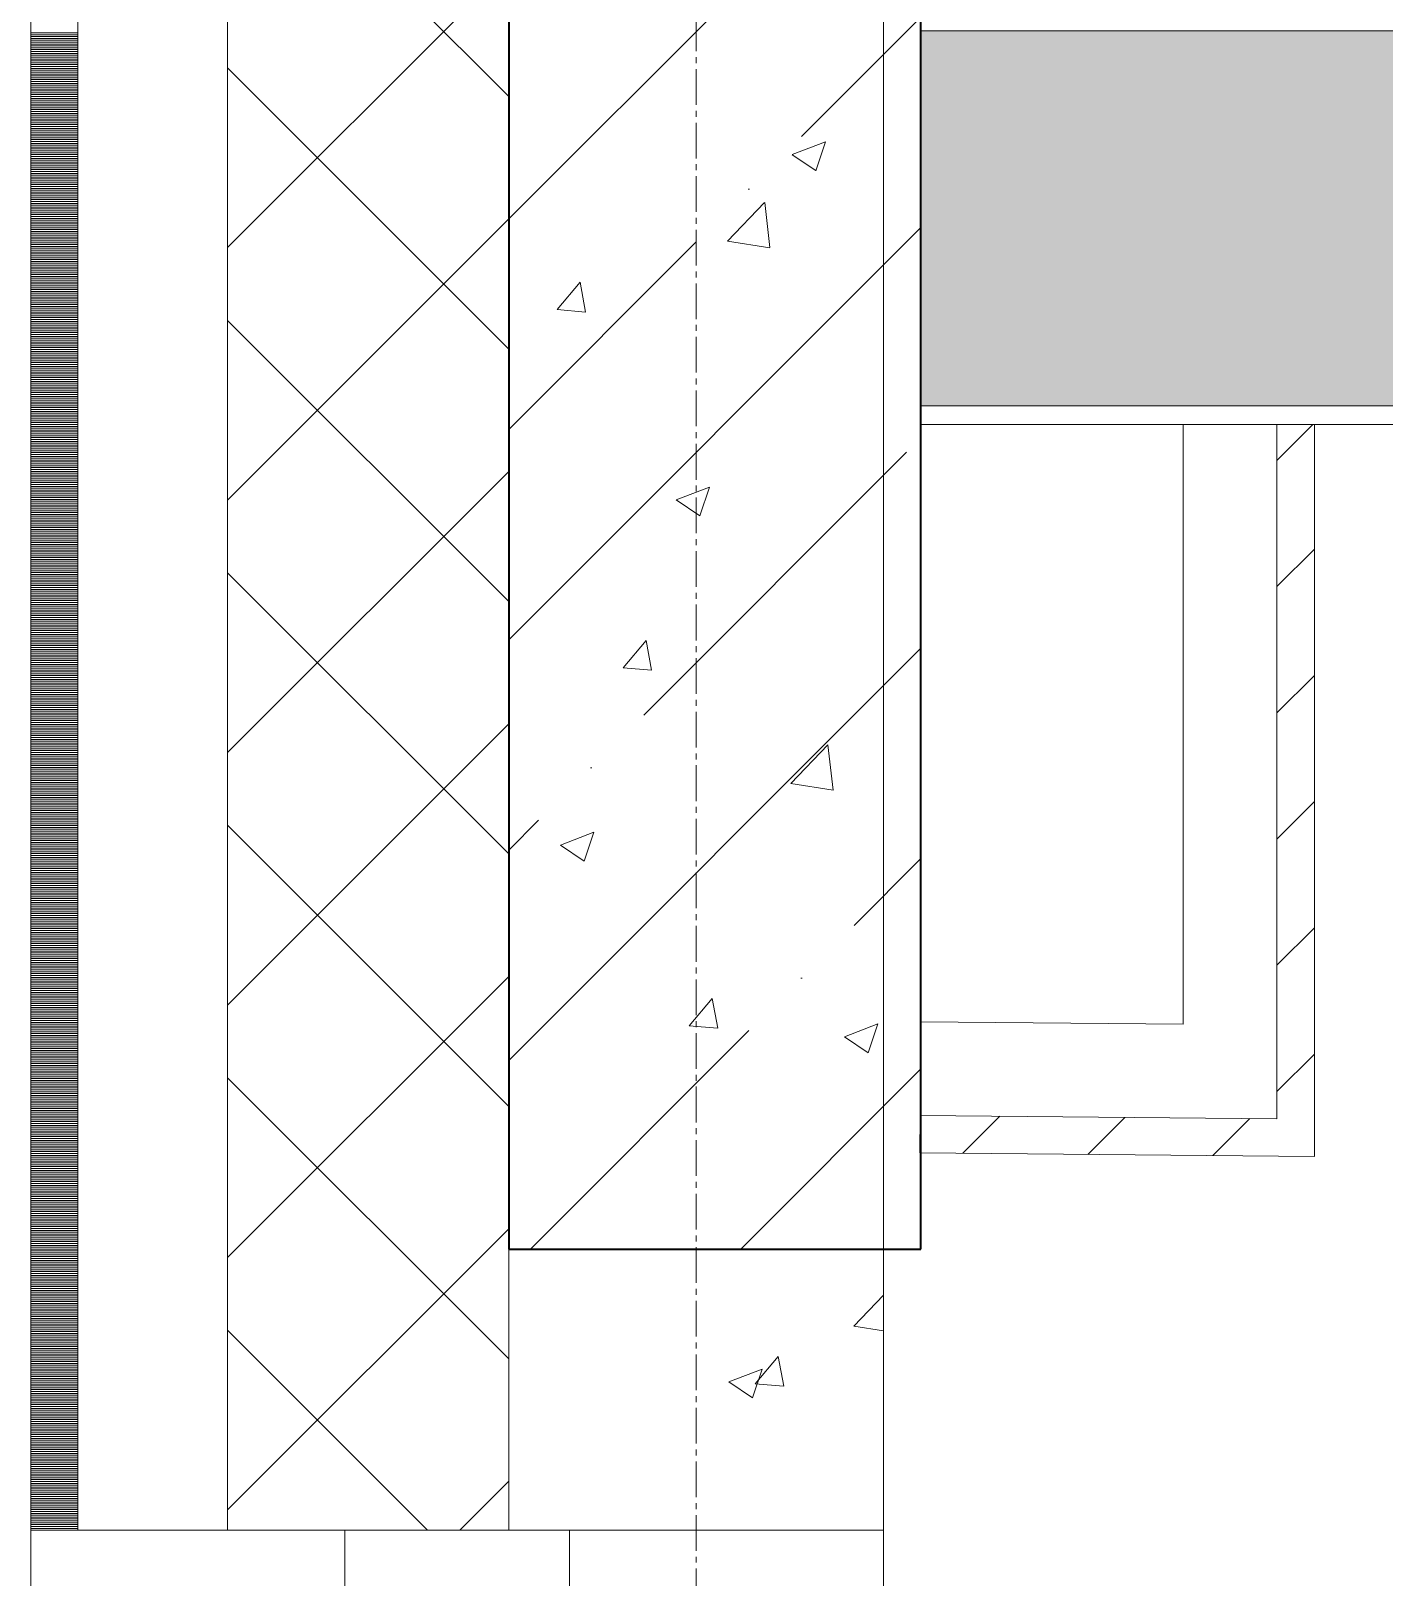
# Model space of a CAD drawing. Header units: millimetres. Extents: x -231292 to 573618, y -153144 to 564035.
# Drawn here: x 8528 to 9251, y -140270 to -139445 of the extents above; entities that cross this region are included whole.
import ezdxf

# ---------------------------------------------------------------- set-up
doc = ezdxf.new("R2010")
doc.units = ezdxf.units.MM
doc.linetypes.add('CENTER2', pattern=[28.575, 19.05, -3.175, 3.175, -3.175])
doc.linetypes.add('HIDDEN2', pattern=[4.7625, 3.175, -1.5875])
doc.layers.get('0').update_dxf_attribs({"color": 250})
for name, color, linetype, lineweight in [('A-Wall_Материал_Газоблок_Контур', 250, 'Continuous', 0), ('АР_Колонны', 250, 'Continuous', 35), ('АР_Окна', 250, 'Continuous', 5), ('АР_Стены ГКЛ', 250, 'Continuous', 15), ('АР_Стены ЖБ', 250, 'Continuous', 35), ('АР_Стены ПЕНОблок', 250, 'Continuous', 20), ('АР_Тонкая', 250, 'Continuous', 5), ('АР_Утеплитель', 250, 'Continuous', 0), ('АР_Штриховка', 250, 'Continuous', 0), ('РД_Оси_100', 250, 'Continuous', 0)]:
    doc.layers.add(name, color=color, linetype=linetype, lineweight=lineweight)

# ---------------------------------------------------------------- blocks, each defined once
blk = doc.blocks.new('оси_рен')
at = {"layer": 'РД_Оси_100', "color": 251, "linetype": 'CENTER2', "true_color": 0x636466}
blk.add_line((1195652.916, 135558.25), (1195652.916, 223268.25), dxfattribs=at)

msp = doc.modelspace()

# ---------------------------------------------------------------- hatches: boundary and pattern name
at = {"layer": 'АР_Стены ГКЛ', "linetype": 'Continuous', "lineweight": 0, "true_color": 0x000000}
h = msp.add_hatch(dxfattribs=at)
h.set_pattern_fill('ANSI31', color=18, scale=15, angle=-360, style=0)
h.set_pattern_definition([(45, (8883.46, -162345.283), (-33.67596, 33.67596), [])])
h.paths.add_polyline_path([(9213.458, -139655.283), (9193.458, -139655.283), (9193.458, -140025.744), (9213.458, -140045.933)], flags=0)
h = msp.add_hatch(dxfattribs=at)
h.set_pattern_fill('ANSI31', color=18, scale=15, style=0)
h.set_pattern_definition([(45, (8883.46, -162345.283), (-33.67596, 33.67596), [])])
h.paths.add_polyline_path([(9213.458, -140045.933), (9193.458, -140025.744), (9002.988, -140023.955), (9002.8, -140043.954)], flags=0)
at = {"layer": 'АР_Штриховка', "linetype": 'Continuous', "lineweight": 5, "true_color": 0x000000}
h = msp.add_hatch(dxfattribs=at)
h.set_pattern_fill('ANSI35', color=18, scale=25, style=0)
h.set_pattern_definition([(45, (8883.46, -162345.28), (-112.2532, 112.2532), []), (45, (8995.71, -162345.28), (-112.2532, 112.2532), [198.4375, -39.6875, 0, -39.6875])])
h.paths.add_polyline_path([(8783.458, -140095.283), (9003.458, -140095.283), (9003.458, -138895.283), (8783.458, -138895.283)], flags=0)
at = {"layer": 'АР_Штриховка', "linetype": 'Continuous', "lineweight": 0, "true_color": 0x000000}
h = msp.add_hatch(dxfattribs=at)
h.set_pattern_fill('AR-CONC', color=18, angle=45, style=0)
h.set_pattern_definition([(95, (8883.46, -162345.28), (140.09465, 117.5534), [19.05, -209.55]), (40, (8883.46, -162345.28), (-160.0185, 110.1767), [15.24, -167.6406]), (145.45144, (8895.13, -162335.49), (-19.9238, 227.7301), [16.19, -178.0902]), (91.1842, (8847.54, -162309.36), (221.4102, 161.9534), [28.575, -314.325]), (141.6356, (8866, -162295.87), (-7.0866, 342.8268), [24.285, -267.1356]), (36.1842, (8847.54, -162309.36), (-7.0866, 342.8268), [22.86, -251.4597]), (66, (8874.48, -162300.38), (179.52, 34.89515), [19.05, -209.55]), (11, (8874.48, -162300.38), (-86.54, 173.9412), [15.24, -167.64]), (116.45144, (8889.44, -162297.47), (92.98, 208.8363), [16.19, -178.09]), (82.5, (8883.46, -162345.28), (-57.60547, 61.97341), [0, -165.608, 0, -170.18, 0, -168.275]), (52.5, (8883.46, -162345.28), (-23.58973, 118.087), [0, -97.028, 0, -161.798, 0, -64.135]), (12.5, (8843.406, -162385.335), (99.92786, 91.8262), [0, -63.5, 0, -198.12, 0, -262.89]), (2.5, (8825.45, -162403.3), (86.7639, 122.7224), [0, -82.55, 0, -131.572, 0, -186.69])])
h.paths.add_polyline_path([(9003.458, -139445.283), (9003.458, -139645.283), (15583.458, -139645.283), (15583.458, -139445.283)], flags=0)

# ---------------------------------------------------------------- linework, layer by layer
at = {"layer": 'A-Wall_Материал_Газоблок_Контур', "color": 18, "linetype": 'Continuous', "lineweight": 0, "true_color": 0x000000}
for p, q in [((8528.458, -140245.283), (8528.458, -141445.283)), ((8983.458, -141445.283), (8983.458, -140245.283))]:
    msp.add_line(p, q, dxfattribs=at)
at = {"layer": 'АР_Колонны', "color": 18, "linetype": 'HIDDEN2', "lineweight": 25, "true_color": 0x000000}
for p, q in [((8783.458, -140095.283), (8783.458, -138895.283)), ((9003.458, -138895.283), (9003.458, -140095.283)), ((9003.458, -140095.283), (8783.458, -140095.283))]:
    msp.add_line(p, q, dxfattribs=at)
at = {"layer": 'АР_Колонны', "color": 18, "linetype": 'Continuous', "lineweight": 30, "true_color": 0x000000}
for p, q in [((8783.458, -138895.283), (8783.458, -140095.283)), ((9003.458, -140095.283), (9003.458, -138895.283)), ((8783.458, -140095.283), (9003.458, -140095.283))]:
    msp.add_line(p, q, dxfattribs=at)
at = {"layer": 'АР_Окна', "color": 18, "linetype": 'Continuous', "lineweight": 5, "true_color": 0x000000}
for p, q in [((8528.458, -140245.283), (8528.458, -141445.283)), ((8983.458, -140245.283), (8983.458, -141445.283))]:
    msp.add_line(p, q, dxfattribs=at)
msp.add_lwpolyline([(8815.958, -140295.283), (8815.958, -140245.283), (8695.958, -140245.283), (8695.958, -140295.283)], close=True, dxfattribs=at)
at = {"layer": 'АР_Стены ГКЛ', "color": 18, "linetype": 'Continuous', "lineweight": 5, "true_color": 0x000000}
for p, q in [((9193.458, -139655.283), (9143.458, -139655.283)), ((9143.458, -139655.283), (9143.458, -139975.272)), ((9193.458, -140025.744), (9193.458, -139655.283)), ((9213.458, -139655.283), (9193.458, -139655.283)), ((9193.458, -139655.283), (9193.458, -140025.744)), ((9213.458, -140045.933), (9213.458, -139655.283)), ((9003.458, -139973.957), (9002.988, -140023.955)), ((9143.458, -139975.272), (9003.458, -139973.957)), ((9002.988, -140023.955), (9002.8, -140043.954)), ((9002.988, -140023.955), (9193.458, -140025.744)), ((9193.458, -140025.744), (9002.988, -140023.955)), ((9002.8, -140043.954), (9213.458, -140045.933))]:
    msp.add_line(p, q, dxfattribs=at)
at = {"layer": 'АР_Стены ЖБ', "color": 18, "linetype": 'Continuous', "lineweight": 40, "true_color": 0x000000}
for p, q in [((8783.458, -138895.283), (8783.458, -140095.283)), ((9003.458, -140095.283), (9003.458, -138895.283)), ((8783.458, -140095.283), (9003.458, -140095.283))]:
    msp.add_line(p, q, dxfattribs=at)
at = {"layer": 'АР_Стены ПЕНОблок', "color": 18, "linetype": 'Continuous', "lineweight": 20, "true_color": 0x000000}
for p, q in [((8783.458, -138745.283), (8783.458, -140245.283)), ((8983.458, -140245.283), (8983.458, -138745.283)), ((9003.458, -139445.283), (9003.458, -139645.283)), ((15583.458, -139445.283), (9003.458, -139445.283)), ((9003.458, -139645.283), (15583.458, -139645.283)), ((8783.458, -140245.283), (8983.458, -140245.283))]:
    msp.add_line(p, q, dxfattribs=at)
at = {"layer": 'АР_Тонкая', "color": 18, "linetype": 'Continuous', "lineweight": 5, "true_color": 0x000000}
for p, q in [((8528.458, -138745.283), (8528.458, -140245.283)), ((8553.458, -138745.283), (8553.458, -140245.283)), ((8553.458, -140245.283), (8553.458, -138745.283)), ((8633.458, -140245.283), (8633.458, -138745.283)), ((8528.458, -140245.283), (8553.458, -140245.283)), ((8553.458, -140245.283), (8633.458, -140245.283))]:
    msp.add_line(p, q, dxfattribs=at)
at = {"layer": 'АР_Тонкая', "color": 18, "linetype": 'Continuous', "lineweight": 0, "true_color": 0x000000}
for p, q in [((9003.458, -139435.283), (9003.458, -139445.283)), ((9003.458, -139445.283), (15583.458, -139445.283)), ((9003.458, -139645.283), (9003.458, -139655.283)), ((15583.458, -139645.283), (9003.458, -139645.283)), ((9003.458, -139655.283), (15583.458, -139655.283))]:
    msp.add_line(p, q, dxfattribs=at)
at = {"layer": 'АР_Утеплитель', "color": 18, "linetype": 'Continuous', "lineweight": 0, "true_color": 0x000000}
for p, q in [((8633.458, -138745.283), (8633.458, -140245.283)), ((8783.458, -140245.283), (8783.458, -138745.283)), ((8633.458, -140245.283), (8783.458, -140245.283))]:
    msp.add_line(p, q, dxfattribs=at)
at = {"layer": 'АР_Штриховка', "color": 18, "linetype": 'Continuous', "lineweight": 0, "true_color": 0x000000}
for p, q in [((8783.458, -139480.334), (8633.458, -139330.334)), ((8633.458, -139560.926), (8783.458, -139410.926)), ((8528.458, -139446.283), (8553.458, -139446.283)), ((8528.458, -139447.283), (8553.458, -139447.283)), ((8528.458, -139448.283), (8553.458, -139448.283)), ((8528.458, -139449.283), (8553.458, -139449.283)), ((8528.458, -139450.283), (8553.458, -139450.283)), ((8528.458, -139451.283), (8553.458, -139451.283)), ((8528.458, -139452.283), (8553.458, -139452.283)), ((8528.458, -139453.283), (8553.458, -139453.283)), ((8528.458, -139454.283), (8553.458, -139454.283)), ((8528.458, -139455.283), (8553.458, -139455.283)), ((8528.458, -139456.283), (8553.458, -139456.283)), ((8528.458, -139457.283), (8553.458, -139457.283)), ((8528.458, -139458.283), (8553.458, -139458.283)), ((8528.458, -139459.283), (8553.458, -139459.283)), ((8528.458, -139460.283), (8553.458, -139460.283)), ((8528.458, -139461.283), (8553.458, -139461.283)), ((8528.458, -139462.283), (8553.458, -139462.283)), ((8528.458, -139463.283), (8553.458, -139463.283)), ((8528.458, -139464.283), (8553.458, -139464.283)), ((8528.458, -139465.283), (8553.458, -139465.283)), ((8783.458, -139615.037), (8633.458, -139465.037)), ((8528.458, -139466.283), (8553.458, -139466.283)), ((8528.458, -139467.283), (8553.458, -139467.283)), ((8528.458, -139468.283), (8553.458, -139468.283)), ((8528.458, -139469.283), (8553.458, -139469.283)), ((8528.458, -139470.283), (8553.458, -139470.283)), ((8528.458, -139471.283), (8553.458, -139471.283)), ((8528.458, -139472.283), (8553.458, -139472.283)), ((8528.458, -139473.283), (8553.458, -139473.283)), ((8528.458, -139474.283), (8553.458, -139474.283)), ((8528.458, -139475.283), (8553.458, -139475.283)), ((8528.458, -139476.283), (8553.458, -139476.283)), ((8528.458, -139477.283), (8553.458, -139477.283)), ((8528.458, -139478.283), (8553.458, -139478.283)), ((8528.458, -139479.283), (8553.458, -139479.283)), ((8528.458, -139480.283), (8553.458, -139480.283)), ((8528.458, -139481.283), (8553.458, -139481.283)), ((8528.458, -139482.283), (8553.458, -139482.283)), ((8528.458, -139483.283), (8553.458, -139483.283)), ((8528.458, -139484.283), (8553.458, -139484.283)), ((8528.458, -139485.283), (8553.458, -139485.283)), ((8528.458, -139486.283), (8553.458, -139486.283)), ((8528.458, -139487.283), (8553.458, -139487.283)), ((8528.458, -139488.283), (8553.458, -139488.283)), ((8528.458, -139489.283), (8553.458, -139489.283)), ((8528.458, -139490.283), (8553.458, -139490.283)), ((8528.458, -139491.283), (8553.458, -139491.283)), ((8528.458, -139492.283), (8553.458, -139492.283)), ((8528.458, -139493.283), (8553.458, -139493.283)), ((8528.458, -139494.283), (8553.458, -139494.283)), ((8528.458, -139495.283), (8553.458, -139495.283)), ((8528.458, -139496.283), (8553.458, -139496.283)), ((8528.458, -139497.283), (8553.458, -139497.283)), ((8528.458, -139498.283), (8553.458, -139498.283)), ((8528.458, -139499.283), (8553.458, -139499.283)), ((8528.458, -139500.283), (8553.458, -139500.283)), ((8528.458, -139501.283), (8553.458, -139501.283)), ((8528.458, -139502.283), (8553.458, -139502.283)), ((8528.458, -139503.283), (8553.458, -139503.283)), ((8528.458, -139504.283), (8553.458, -139504.283)), ((8528.458, -139505.283), (8553.458, -139505.283)), ((8528.458, -139506.283), (8553.458, -139506.283)), ((8528.458, -139507.283), (8553.458, -139507.283)), ((8934.68, -139511.31), (8952.464, -139504.484)), ((8947.309, -139519.848), (8952.46, -139504.499)), ((8528.458, -139508.283), (8553.458, -139508.283)), ((8528.458, -139509.283), (8553.458, -139509.283)), ((8528.458, -139510.283), (8553.458, -139510.283)), ((8528.458, -139511.283), (8553.458, -139511.283)), ((8528.458, -139512.283), (8553.458, -139512.283)), ((8528.458, -139513.283), (8553.458, -139513.283)), ((8528.458, -139514.283), (8553.458, -139514.283)), ((8528.458, -139515.283), (8553.458, -139515.283)), ((8934.673, -139511.325), (8947.307, -139519.847)), ((8528.458, -139516.283), (8553.458, -139516.283)), ((8528.458, -139517.283), (8553.458, -139517.283)), ((8528.458, -139518.283), (8553.458, -139518.283)), ((8528.458, -139519.283), (8553.458, -139519.283)), ((8528.458, -139520.283), (8553.458, -139520.283)), ((8528.458, -139521.283), (8553.458, -139521.283)), ((8528.458, -139522.283), (8553.458, -139522.283)), ((8528.458, -139523.283), (8553.458, -139523.283)), ((8528.458, -139524.283), (8553.458, -139524.283)), ((8528.458, -139525.283), (8553.458, -139525.283)), ((8528.458, -139526.283), (8553.458, -139526.283)), ((8528.458, -139527.283), (8553.458, -139527.283)), ((8528.458, -139528.283), (8553.458, -139528.283)), ((8528.458, -139529.283), (8553.458, -139529.283)), ((8528.458, -139530.283), (8553.458, -139530.283)), ((8528.458, -139531.283), (8553.458, -139531.283)), ((8528.458, -139532.283), (8553.458, -139532.283)), ((8528.458, -139533.283), (8553.458, -139533.283)), ((8528.458, -139534.283), (8553.458, -139534.283)), ((8528.458, -139535.283), (8553.458, -139535.283)), ((8528.458, -139536.283), (8553.458, -139536.283)), ((8528.458, -139537.283), (8553.458, -139537.283)), ((8528.458, -139538.283), (8553.458, -139538.283)), ((8528.458, -139539.283), (8553.458, -139539.283)), ((8528.458, -139540.283), (8553.458, -139540.283)), ((8900.256, -139557.43), (8920.04, -139536.811)), ((8922.86, -139560.932), (8920.054, -139536.809)), ((8528.458, -139541.283), (8553.458, -139541.283)), ((8528.458, -139542.283), (8553.458, -139542.283)), ((8528.458, -139543.283), (8553.458, -139543.283)), ((8528.458, -139544.283), (8553.458, -139544.283)), ((8528.458, -139545.283), (8553.458, -139545.283)), ((8528.458, -139546.283), (8553.458, -139546.283)), ((8528.458, -139547.283), (8553.458, -139547.283)), ((8528.458, -139548.283), (8553.458, -139548.283)), ((8633.458, -139695.63), (8783.458, -139545.63)), ((8528.458, -139549.283), (8553.458, -139549.283)), ((8528.458, -139550.283), (8553.458, -139550.283)), ((8528.458, -139551.283), (8553.458, -139551.283)), ((8528.458, -139552.283), (8553.458, -139552.283)), ((8528.458, -139553.283), (8553.458, -139553.283)), ((8528.458, -139554.283), (8553.458, -139554.283)), ((8528.458, -139555.283), (8553.458, -139555.283)), ((8528.458, -139556.283), (8553.458, -139556.283)), ((8528.458, -139557.283), (8553.458, -139557.283)), ((8528.458, -139558.283), (8553.458, -139558.283)), ((8528.458, -139559.283), (8553.458, -139559.283)), ((8528.458, -139560.283), (8553.458, -139560.283)), ((8528.458, -139561.283), (8553.458, -139561.283)), ((8528.458, -139562.283), (8553.458, -139562.283)), ((8528.458, -139563.283), (8553.458, -139563.283)), ((8528.458, -139564.283), (8553.458, -139564.283)), ((8900.266, -139557.452), (8922.856, -139560.955)), ((8528.458, -139565.283), (8553.458, -139565.283)), ((8528.458, -139566.283), (8553.458, -139566.283)), ((8528.458, -139567.283), (8553.458, -139567.283)), ((8528.458, -139568.283), (8553.458, -139568.283)), ((8528.458, -139569.283), (8553.458, -139569.283)), ((8528.458, -139570.283), (8553.458, -139570.283)), ((8528.458, -139571.283), (8553.458, -139571.283)), ((8528.458, -139572.283), (8553.458, -139572.283)), ((8528.458, -139573.283), (8553.458, -139573.283)), ((8528.458, -139574.283), (8553.458, -139574.283)), ((8528.458, -139575.283), (8553.458, -139575.283)), ((8528.458, -139576.283), (8553.458, -139576.283)), ((8528.458, -139577.283), (8553.458, -139577.283)), ((8528.458, -139578.283), (8553.458, -139578.283)), ((8528.458, -139579.283), (8553.458, -139579.283)), ((8528.458, -139580.283), (8553.458, -139580.283)), ((8528.458, -139581.283), (8553.458, -139581.283)), ((8809.251, -139594.004), (8821.497, -139579.41)), ((8824.488, -139595.322), (8821.551, -139579.401)), ((8528.458, -139582.283), (8553.458, -139582.283)), ((8528.458, -139583.283), (8553.458, -139583.283)), ((8528.458, -139584.283), (8553.458, -139584.283)), ((8528.458, -139585.283), (8553.458, -139585.283)), ((8528.458, -139586.283), (8553.458, -139586.283)), ((8528.458, -139587.283), (8553.458, -139587.283)), ((8528.458, -139588.283), (8553.458, -139588.283)), ((8528.458, -139589.283), (8553.458, -139589.283)), ((8528.458, -139590.283), (8553.458, -139590.283)), ((8528.458, -139591.283), (8553.458, -139591.283)), ((8528.458, -139592.283), (8553.458, -139592.283)), ((8528.458, -139593.283), (8553.458, -139593.283)), ((8528.458, -139594.283), (8553.458, -139594.283)), ((8528.458, -139595.283), (8553.458, -139595.283)), ((8528.458, -139596.283), (8553.458, -139596.283)), ((8528.458, -139597.283), (8553.458, -139597.283)), ((8809.251, -139594.004), (8824.433, -139595.332)), ((8528.458, -139598.283), (8553.458, -139598.283)), ((8528.458, -139599.283), (8553.458, -139599.283)), ((8528.458, -139600.283), (8553.458, -139600.283)), ((8528.458, -139601.283), (8553.458, -139601.283)), ((8528.458, -139602.283), (8553.458, -139602.283)), ((8528.458, -139603.283), (8553.458, -139603.283)), ((8528.458, -139604.283), (8553.458, -139604.283)), ((8528.458, -139605.283), (8553.458, -139605.283)), ((8528.458, -139606.283), (8553.458, -139606.283)), ((8783.458, -139749.741), (8633.458, -139599.741)), ((8528.458, -139607.283), (8553.458, -139607.283)), ((8528.458, -139608.283), (8553.458, -139608.283)), ((8528.458, -139609.283), (8553.458, -139609.283)), ((8528.458, -139610.283), (8553.458, -139610.283)), ((8528.458, -139611.283), (8553.458, -139611.283)), ((8528.458, -139612.283), (8553.458, -139612.283)), ((8528.458, -139613.283), (8553.458, -139613.283)), ((8528.458, -139614.283), (8553.458, -139614.283)), ((8528.458, -139615.283), (8553.458, -139615.283)), ((8528.458, -139616.283), (8553.458, -139616.283)), ((8528.458, -139617.283), (8553.458, -139617.283)), ((8528.458, -139618.283), (8553.458, -139618.283)), ((8528.458, -139619.283), (8553.458, -139619.283)), ((8528.458, -139620.283), (8553.458, -139620.283)), ((8528.458, -139621.283), (8553.458, -139621.283)), ((8528.458, -139622.283), (8553.458, -139622.283)), ((8528.458, -139623.283), (8553.458, -139623.283)), ((8528.458, -139624.283), (8553.458, -139624.283)), ((8528.458, -139625.283), (8553.458, -139625.283)), ((8528.458, -139626.283), (8553.458, -139626.283)), ((8528.458, -139627.283), (8553.458, -139627.283)), ((8528.458, -139628.283), (8553.458, -139628.283)), ((8528.458, -139629.283), (8553.458, -139629.283)), ((8528.458, -139630.283), (8553.458, -139630.283)), ((8528.458, -139631.283), (8553.458, -139631.283)), ((8528.458, -139632.283), (8553.458, -139632.283)), ((8528.458, -139633.283), (8553.458, -139633.283)), ((8528.458, -139634.283), (8553.458, -139634.283)), ((8528.458, -139635.283), (8553.458, -139635.283)), ((8528.458, -139636.283), (8553.458, -139636.283)), ((8528.458, -139637.283), (8553.458, -139637.283)), ((8528.458, -139638.283), (8553.458, -139638.283)), ((8528.458, -139639.283), (8553.458, -139639.283)), ((8528.458, -139640.283), (8553.458, -139640.283)), ((8528.458, -139641.283), (8553.458, -139641.283)), ((8528.458, -139642.283), (8553.458, -139642.283)), ((8528.458, -139643.283), (8553.458, -139643.283)), ((8528.458, -139644.283), (8553.458, -139644.283)), ((8528.458, -139645.283), (8553.458, -139645.283)), ((8528.458, -139646.283), (8553.458, -139646.283)), ((8528.458, -139647.283), (8553.458, -139647.283)), ((8528.458, -139648.283), (8553.458, -139648.283)), ((8528.458, -139649.283), (8553.458, -139649.283)), ((8528.458, -139650.283), (8553.458, -139650.283)), ((8528.458, -139651.283), (8553.458, -139651.283)), ((8528.458, -139652.283), (8553.458, -139652.283)), ((8528.458, -139653.283), (8553.458, -139653.283)), ((8528.458, -139654.283), (8553.458, -139654.283)), ((8528.458, -139655.283), (8553.458, -139655.283)), ((8528.458, -139656.283), (8553.458, -139656.283)), ((8528.458, -139657.283), (8553.458, -139657.283)), ((8528.458, -139658.283), (8553.458, -139658.283)), ((8528.458, -139659.283), (8553.458, -139659.283)), ((8528.458, -139660.283), (8553.458, -139660.283)), ((8528.458, -139661.283), (8553.458, -139661.283)), ((8528.458, -139662.283), (8553.458, -139662.283)), ((8528.458, -139663.283), (8553.458, -139663.283)), ((8528.458, -139664.283), (8553.458, -139664.283)), ((8528.458, -139665.283), (8553.458, -139665.283)), ((8528.458, -139666.283), (8553.458, -139666.283)), ((8528.458, -139667.283), (8553.458, -139667.283)), ((8528.458, -139668.283), (8553.458, -139668.283)), ((8528.458, -139669.283), (8553.458, -139669.283)), ((8528.458, -139670.283), (8553.458, -139670.283)), ((8528.458, -139671.283), (8553.458, -139671.283)), ((8528.458, -139672.283), (8553.458, -139672.283)), ((8528.458, -139673.283), (8553.458, -139673.283)), ((8528.458, -139674.283), (8553.458, -139674.283)), ((8528.458, -139675.283), (8553.458, -139675.283)), ((8528.458, -139676.283), (8553.458, -139676.283)), ((8528.458, -139677.283), (8553.458, -139677.283)), ((8528.458, -139678.283), (8553.458, -139678.283)), ((8528.458, -139679.283), (8553.458, -139679.283)), ((8528.458, -139680.283), (8553.458, -139680.283)), ((8633.458, -139830.334), (8783.458, -139680.334)), ((8528.458, -139681.283), (8553.458, -139681.283)), ((8528.458, -139682.283), (8553.458, -139682.283)), ((8528.458, -139683.283), (8553.458, -139683.283)), ((8528.458, -139684.283), (8553.458, -139684.283)), ((8528.458, -139685.283), (8553.458, -139685.283)), ((8528.458, -139686.283), (8553.458, -139686.283)), ((8528.458, -139687.283), (8553.458, -139687.283)), ((8528.458, -139688.283), (8553.458, -139688.283)), ((8872.877, -139695.499), (8890.662, -139688.672)), ((8885.507, -139704.036), (8890.658, -139688.687)), ((8528.458, -139689.283), (8553.458, -139689.283)), ((8528.458, -139690.283), (8553.458, -139690.283)), ((8528.458, -139691.283), (8553.458, -139691.283)), ((8528.458, -139692.283), (8553.458, -139692.283)), ((8528.458, -139693.283), (8553.458, -139693.283)), ((8528.458, -139694.283), (8553.458, -139694.283)), ((8528.458, -139695.283), (8553.458, -139695.283)), ((8528.458, -139696.283), (8553.458, -139696.283)), ((8872.871, -139695.513), (8885.505, -139704.035)), ((8528.458, -139697.283), (8553.458, -139697.283)), ((8528.458, -139698.283), (8553.458, -139698.283)), ((8528.458, -139699.283), (8553.458, -139699.283)), ((8528.458, -139700.283), (8553.458, -139700.283)), ((8528.458, -139701.283), (8553.458, -139701.283)), ((8528.458, -139702.283), (8553.458, -139702.283)), ((8528.458, -139703.283), (8553.458, -139703.283)), ((8528.458, -139704.283), (8553.458, -139704.283)), ((8528.458, -139705.283), (8553.458, -139705.283)), ((8528.458, -139706.283), (8553.458, -139706.283)), ((8528.458, -139707.283), (8553.458, -139707.283)), ((8528.458, -139708.283), (8553.458, -139708.283)), ((8528.458, -139709.283), (8553.458, -139709.283)), ((8528.458, -139710.283), (8553.458, -139710.283)), ((8528.458, -139711.283), (8553.458, -139711.283)), ((8528.458, -139712.283), (8553.458, -139712.283)), ((8528.458, -139713.283), (8553.458, -139713.283)), ((8528.458, -139714.283), (8553.458, -139714.283)), ((8528.458, -139715.283), (8553.458, -139715.283)), ((8528.458, -139716.283), (8553.458, -139716.283)), ((8528.458, -139717.283), (8553.458, -139717.283)), ((8528.458, -139718.283), (8553.458, -139718.283)), ((8528.458, -139719.283), (8553.458, -139719.283)), ((8528.458, -139720.283), (8553.458, -139720.283)), ((8528.458, -139721.283), (8553.458, -139721.283)), ((8528.458, -139722.283), (8553.458, -139722.283)), ((8528.458, -139723.283), (8553.458, -139723.283)), ((8528.458, -139724.283), (8553.458, -139724.283)), ((8528.458, -139725.283), (8553.458, -139725.283)), ((8528.458, -139726.283), (8553.458, -139726.283)), ((8528.458, -139727.283), (8553.458, -139727.283)), ((8528.458, -139728.283), (8553.458, -139728.283)), ((8528.458, -139729.283), (8553.458, -139729.283)), ((8528.458, -139730.283), (8553.458, -139730.283)), ((8528.458, -139731.283), (8553.458, -139731.283)), ((8528.458, -139732.283), (8553.458, -139732.283)), ((8528.458, -139733.283), (8553.458, -139733.283)), ((8528.458, -139734.283), (8553.458, -139734.283)), ((8528.458, -139735.283), (8553.458, -139735.283)), ((8528.458, -139736.283), (8553.458, -139736.283)), ((8528.458, -139737.283), (8553.458, -139737.283)), ((8528.458, -139738.283), (8553.458, -139738.283)), ((8783.458, -139884.445), (8633.458, -139734.445)), ((8528.458, -139739.283), (8553.458, -139739.283)), ((8528.458, -139740.283), (8553.458, -139740.283)), ((8528.458, -139741.283), (8553.458, -139741.283)), ((8528.458, -139742.283), (8553.458, -139742.283)), ((8528.458, -139743.283), (8553.458, -139743.283)), ((8528.458, -139744.283), (8553.458, -139744.283)), ((8528.458, -139745.283), (8553.458, -139745.283)), ((8528.458, -139746.283), (8553.458, -139746.283)), ((8528.458, -139747.283), (8553.458, -139747.283)), ((8528.458, -139748.283), (8553.458, -139748.283)), ((8528.458, -139749.283), (8553.458, -139749.283)), ((8528.458, -139750.283), (8553.458, -139750.283)), ((8528.458, -139751.283), (8553.458, -139751.283)), ((8528.458, -139752.283), (8553.458, -139752.283)), ((8528.458, -139753.283), (8553.458, -139753.283)), ((8528.458, -139754.283), (8553.458, -139754.283)), ((8528.458, -139755.283), (8553.458, -139755.283)), ((8528.458, -139756.283), (8553.458, -139756.283)), ((8528.458, -139757.283), (8553.458, -139757.283)), ((8528.458, -139758.283), (8553.458, -139758.283)), ((8528.458, -139759.283), (8553.458, -139759.283)), ((8528.458, -139760.283), (8553.458, -139760.283)), ((8528.458, -139761.283), (8553.458, -139761.283)), ((8528.458, -139762.283), (8553.458, -139762.283)), ((8528.458, -139763.283), (8553.458, -139763.283)), ((8528.458, -139764.283), (8553.458, -139764.283)), ((8528.458, -139765.283), (8553.458, -139765.283)), ((8528.458, -139766.283), (8553.458, -139766.283)), ((8528.458, -139767.283), (8553.458, -139767.283)), ((8528.458, -139768.283), (8553.458, -139768.283)), ((8528.458, -139769.283), (8553.458, -139769.283)), ((8528.458, -139770.283), (8553.458, -139770.283)), ((8528.458, -139771.283), (8553.458, -139771.283)), ((8844.495, -139785.06), (8856.74, -139770.467)), ((8859.731, -139786.379), (8856.794, -139770.457)), ((8528.458, -139772.283), (8553.458, -139772.283)), ((8528.458, -139773.283), (8553.458, -139773.283)), ((8528.458, -139774.283), (8553.458, -139774.283)), ((8528.458, -139775.283), (8553.458, -139775.283)), ((8528.458, -139776.283), (8553.458, -139776.283)), ((8528.458, -139777.283), (8553.458, -139777.283)), ((8528.458, -139778.283), (8553.458, -139778.283)), ((8528.458, -139779.283), (8553.458, -139779.283)), ((8528.458, -139780.283), (8553.458, -139780.283)), ((8528.458, -139781.283), (8553.458, -139781.283)), ((8528.458, -139782.283), (8553.458, -139782.283)), ((8528.458, -139783.283), (8553.458, -139783.283)), ((8528.458, -139784.283), (8553.458, -139784.283)), ((8528.458, -139785.283), (8553.458, -139785.283)), ((8528.458, -139786.283), (8553.458, -139786.283)), ((8528.458, -139787.283), (8553.458, -139787.283)), ((8844.495, -139785.061), (8859.677, -139786.389)), ((8528.458, -139788.283), (8553.458, -139788.283)), ((8528.458, -139789.283), (8553.458, -139789.283)), ((8528.458, -139790.283), (8553.458, -139790.283)), ((8528.458, -139791.283), (8553.458, -139791.283)), ((8528.458, -139792.283), (8553.458, -139792.283)), ((8528.458, -139793.283), (8553.458, -139793.283)), ((8528.458, -139794.283), (8553.458, -139794.283)), ((8528.458, -139795.283), (8553.458, -139795.283)), ((8528.458, -139796.283), (8553.458, -139796.283)), ((8528.458, -139797.283), (8553.458, -139797.283)), ((8528.458, -139798.283), (8553.458, -139798.283)), ((8528.458, -139799.283), (8553.458, -139799.283)), ((8528.458, -139800.283), (8553.458, -139800.283)), ((8528.458, -139801.283), (8553.458, -139801.283)), ((8528.458, -139802.283), (8553.458, -139802.283)), ((8528.458, -139803.283), (8553.458, -139803.283)), ((8528.458, -139804.283), (8553.458, -139804.283)), ((8528.458, -139805.283), (8553.458, -139805.283)), ((8528.458, -139806.283), (8553.458, -139806.283)), ((8528.458, -139807.283), (8553.458, -139807.283)), ((8528.458, -139808.283), (8553.458, -139808.283)), ((8528.458, -139809.283), (8553.458, -139809.283)), ((8528.458, -139810.283), (8553.458, -139810.283)), ((8528.458, -139811.283), (8553.458, -139811.283)), ((8528.458, -139812.283), (8553.458, -139812.283)), ((8528.458, -139813.283), (8553.458, -139813.283)), ((8528.458, -139814.283), (8553.458, -139814.283)), ((8528.458, -139815.283), (8553.458, -139815.283)), ((8528.458, -139816.283), (8553.458, -139816.283)), ((8528.458, -139817.283), (8553.458, -139817.283)), ((8528.458, -139818.283), (8553.458, -139818.283)), ((8528.458, -139819.283), (8553.458, -139819.283)), ((8528.458, -139820.283), (8553.458, -139820.283)), ((8633.458, -139965.037), (8783.458, -139815.037)), ((8528.458, -139821.283), (8553.458, -139821.283)), ((8528.458, -139822.283), (8553.458, -139822.283)), ((8528.458, -139823.283), (8553.458, -139823.283)), ((8528.458, -139824.283), (8553.458, -139824.283)), ((8528.458, -139825.283), (8553.458, -139825.283)), ((8528.458, -139826.283), (8553.458, -139826.283)), ((8528.458, -139827.283), (8553.458, -139827.283)), ((8528.458, -139828.283), (8553.458, -139828.283)), ((8933.931, -139846.898), (8953.714, -139826.28)), ((8956.534, -139850.4), (8953.728, -139826.278)), ((8528.458, -139829.283), (8553.458, -139829.283)), ((8528.458, -139830.283), (8553.458, -139830.283)), ((8528.458, -139831.283), (8553.458, -139831.283)), ((8528.458, -139832.283), (8553.458, -139832.283)), ((8528.458, -139833.283), (8553.458, -139833.283)), ((8528.458, -139834.283), (8553.458, -139834.283)), ((8528.458, -139835.283), (8553.458, -139835.283)), ((8528.458, -139836.283), (8553.458, -139836.283)), ((8528.458, -139837.283), (8553.458, -139837.283)), ((8528.458, -139838.283), (8553.458, -139838.283)), ((8528.458, -139839.283), (8553.458, -139839.283)), ((8528.458, -139840.283), (8553.458, -139840.283)), ((8528.458, -139841.283), (8553.458, -139841.283)), ((8528.458, -139842.283), (8553.458, -139842.283)), ((8528.458, -139843.283), (8553.458, -139843.283)), ((8528.458, -139844.283), (8553.458, -139844.283)), ((8528.458, -139845.283), (8553.458, -139845.283)), ((8528.458, -139846.283), (8553.458, -139846.283)), ((8528.458, -139847.283), (8553.458, -139847.283)), ((8528.458, -139848.283), (8553.458, -139848.283)), ((8528.458, -139849.283), (8553.458, -139849.283)), ((8528.458, -139850.283), (8553.458, -139850.283)), ((8528.458, -139851.283), (8553.458, -139851.283)), ((8528.458, -139852.283), (8553.458, -139852.283)), ((8528.458, -139853.283), (8553.458, -139853.283)), ((8933.941, -139846.92), (8956.531, -139850.423)), ((8528.458, -139854.283), (8553.458, -139854.283)), ((8528.458, -139855.283), (8553.458, -139855.283)), ((8528.458, -139856.283), (8553.458, -139856.283)), ((8528.458, -139857.283), (8553.458, -139857.283)), ((8528.458, -139858.283), (8553.458, -139858.283)), ((8528.458, -139859.283), (8553.458, -139859.283)), ((8528.458, -139860.283), (8553.458, -139860.283)), ((8528.458, -139861.283), (8553.458, -139861.283)), ((8528.458, -139862.283), (8553.458, -139862.283)), ((8528.458, -139863.283), (8553.458, -139863.283)), ((8528.458, -139864.283), (8553.458, -139864.283)), ((8528.458, -139865.283), (8553.458, -139865.283)), ((8528.458, -139866.283), (8553.458, -139866.283)), ((8528.458, -139867.283), (8553.458, -139867.283)), ((8528.458, -139868.283), (8553.458, -139868.283)), ((8528.458, -139869.283), (8553.458, -139869.283)), ((8528.458, -139870.283), (8553.458, -139870.283)), ((8783.458, -140019.149), (8633.458, -139869.149)), ((8528.458, -139871.283), (8553.458, -139871.283)), ((8528.458, -139872.283), (8553.458, -139872.283)), ((8528.458, -139873.283), (8553.458, -139873.283)), ((8528.458, -139874.283), (8553.458, -139874.283)), ((8528.458, -139875.283), (8553.458, -139875.283)), ((8528.458, -139876.283), (8553.458, -139876.283)), ((8528.458, -139877.283), (8553.458, -139877.283)), ((8528.458, -139878.283), (8553.458, -139878.283)), ((8811.075, -139879.687), (8828.86, -139872.86)), ((8823.705, -139888.224), (8828.856, -139872.875)), ((8528.458, -139879.283), (8553.458, -139879.283)), ((8528.458, -139880.283), (8553.458, -139880.283)), ((8528.458, -139881.283), (8553.458, -139881.283)), ((8528.458, -139882.283), (8553.458, -139882.283)), ((8528.458, -139883.283), (8553.458, -139883.283)), ((8528.458, -139884.283), (8553.458, -139884.283)), ((8528.458, -139885.283), (8553.458, -139885.283)), ((8528.458, -139886.283), (8553.458, -139886.283)), ((8811.069, -139879.701), (8823.703, -139888.223)), ((8528.458, -139887.283), (8553.458, -139887.283)), ((8528.458, -139888.283), (8553.458, -139888.283)), ((8528.458, -139889.283), (8553.458, -139889.283)), ((8528.458, -139890.283), (8553.458, -139890.283)), ((8528.458, -139891.283), (8553.458, -139891.283)), ((8528.458, -139892.283), (8553.458, -139892.283)), ((8528.458, -139893.283), (8553.458, -139893.283)), ((8528.458, -139894.283), (8553.458, -139894.283)), ((8528.458, -139895.283), (8553.458, -139895.283)), ((8528.458, -139896.283), (8553.458, -139896.283)), ((8528.458, -139897.283), (8553.458, -139897.283)), ((8528.458, -139898.283), (8553.458, -139898.283)), ((8528.458, -139899.283), (8553.458, -139899.283)), ((8528.458, -139900.283), (8553.458, -139900.283)), ((8528.458, -139901.283), (8553.458, -139901.283)), ((8528.458, -139902.283), (8553.458, -139902.283)), ((8528.458, -139903.283), (8553.458, -139903.283)), ((8528.458, -139904.283), (8553.458, -139904.283)), ((8528.458, -139905.283), (8553.458, -139905.283)), ((8528.458, -139906.283), (8553.458, -139906.283)), ((8528.458, -139907.283), (8553.458, -139907.283)), ((8528.458, -139908.283), (8553.458, -139908.283)), ((8528.458, -139909.283), (8553.458, -139909.283)), ((8528.458, -139910.283), (8553.458, -139910.283)), ((8528.458, -139911.283), (8553.458, -139911.283)), ((8528.458, -139912.283), (8553.458, -139912.283)), ((8528.458, -139913.283), (8553.458, -139913.283)), ((8528.458, -139914.283), (8553.458, -139914.283)), ((8528.458, -139915.283), (8553.458, -139915.283)), ((8528.458, -139916.283), (8553.458, -139916.283)), ((8528.458, -139917.283), (8553.458, -139917.283)), ((8528.458, -139918.283), (8553.458, -139918.283)), ((8528.458, -139919.283), (8553.458, -139919.283)), ((8528.458, -139920.283), (8553.458, -139920.283)), ((8528.458, -139921.283), (8553.458, -139921.283)), ((8528.458, -139922.283), (8553.458, -139922.283)), ((8528.458, -139923.283), (8553.458, -139923.283)), ((8528.458, -139924.283), (8553.458, -139924.283)), ((8528.458, -139925.283), (8553.458, -139925.283)), ((8528.458, -139926.283), (8553.458, -139926.283)), ((8528.458, -139927.283), (8553.458, -139927.283)), ((8528.458, -139928.283), (8553.458, -139928.283)), ((8528.458, -139929.283), (8553.458, -139929.283)), ((8528.458, -139930.283), (8553.458, -139930.283)), ((8528.458, -139931.283), (8553.458, -139931.283)), ((8528.458, -139932.283), (8553.458, -139932.283)), ((8528.458, -139933.283), (8553.458, -139933.283)), ((8528.458, -139934.283), (8553.458, -139934.283)), ((8528.458, -139935.283), (8553.458, -139935.283)), ((8528.458, -139936.283), (8553.458, -139936.283)), ((8528.458, -139937.283), (8553.458, -139937.283)), ((8528.458, -139938.283), (8553.458, -139938.283)), ((8528.458, -139939.283), (8553.458, -139939.283)), ((8528.458, -139940.283), (8553.458, -139940.283)), ((8528.458, -139941.283), (8553.458, -139941.283)), ((8528.458, -139942.283), (8553.458, -139942.283)), ((8528.458, -139943.283), (8553.458, -139943.283)), ((8528.458, -139944.283), (8553.458, -139944.283)), ((8528.458, -139945.283), (8553.458, -139945.283)), ((8528.458, -139946.283), (8553.458, -139946.283)), ((8528.458, -139947.283), (8553.458, -139947.283)), ((8528.458, -139948.283), (8553.458, -139948.283)), ((8528.458, -139949.283), (8553.458, -139949.283)), ((8528.458, -139950.283), (8553.458, -139950.283)), ((8528.458, -139951.283), (8553.458, -139951.283)), ((8528.458, -139952.283), (8553.458, -139952.283)), ((8633.458, -140099.741), (8783.458, -139949.741)), ((8528.458, -139953.283), (8553.458, -139953.283)), ((8528.458, -139954.283), (8553.458, -139954.283)), ((8528.458, -139955.283), (8553.458, -139955.283)), ((8528.458, -139956.283), (8553.458, -139956.283)), ((8528.458, -139957.283), (8553.458, -139957.283)), ((8528.458, -139958.283), (8553.458, -139958.283)), ((8528.458, -139959.283), (8553.458, -139959.283)), ((8528.458, -139960.283), (8553.458, -139960.283)), ((8528.458, -139961.283), (8553.458, -139961.283)), ((8528.458, -139962.283), (8553.458, -139962.283)), ((8528.458, -139963.283), (8553.458, -139963.283)), ((8528.458, -139964.283), (8553.458, -139964.283)), ((8528.458, -139965.283), (8553.458, -139965.283)), ((8528.458, -139966.283), (8553.458, -139966.283)), ((8528.458, -139967.283), (8553.458, -139967.283)), ((8528.458, -139968.283), (8553.458, -139968.283)), ((8528.458, -139969.283), (8553.458, -139969.283)), ((8879.738, -139976.117), (8891.983, -139961.524)), ((8894.974, -139977.436), (8892.037, -139961.514)), ((8528.458, -139970.283), (8553.458, -139970.283)), ((8528.458, -139971.283), (8553.458, -139971.283)), ((8528.458, -139972.283), (8553.458, -139972.283)), ((8528.458, -139973.283), (8553.458, -139973.283)), ((8528.458, -139974.283), (8553.458, -139974.283)), ((8528.458, -139975.283), (8553.458, -139975.283)), ((8528.458, -139976.283), (8553.458, -139976.283)), ((8528.458, -139977.283), (8553.458, -139977.283)), ((8879.738, -139976.117), (8894.92, -139977.446)), ((8962.69, -139981.952), (8980.474, -139975.125)), ((8975.32, -139990.489), (8980.47, -139975.14)), ((8528.458, -139978.283), (8553.458, -139978.283)), ((8528.458, -139979.283), (8553.458, -139979.283)), ((8528.458, -139980.283), (8553.458, -139980.283)), ((8528.458, -139981.283), (8553.458, -139981.283)), ((8528.458, -139982.283), (8553.458, -139982.283)), ((8528.458, -139983.283), (8553.458, -139983.283)), ((8528.458, -139984.283), (8553.458, -139984.283)), ((8528.458, -139985.283), (8553.458, -139985.283)), ((8962.683, -139981.966), (8975.318, -139990.488)), ((8528.458, -139986.283), (8553.458, -139986.283)), ((8528.458, -139987.283), (8553.458, -139987.283)), ((8528.458, -139988.283), (8553.458, -139988.283)), ((8528.458, -139989.283), (8553.458, -139989.283)), ((8528.458, -139990.283), (8553.458, -139990.283)), ((8528.458, -139991.283), (8553.458, -139991.283)), ((8528.458, -139992.283), (8553.458, -139992.283)), ((8528.458, -139993.283), (8553.458, -139993.283)), ((8528.458, -139994.283), (8553.458, -139994.283)), ((8528.458, -139995.283), (8553.458, -139995.283)), ((8528.458, -139996.283), (8553.458, -139996.283)), ((8528.458, -139997.283), (8553.458, -139997.283)), ((8528.458, -139998.283), (8553.458, -139998.283)), ((8528.458, -139999.283), (8553.458, -139999.283)), ((8528.458, -140000.283), (8553.458, -140000.283)), ((8528.458, -140001.283), (8553.458, -140001.283)), ((8528.458, -140002.283), (8553.458, -140002.283)), ((8528.458, -140003.283), (8553.458, -140003.283)), ((8528.458, -140004.283), (8553.458, -140004.283)), ((8528.458, -140005.283), (8553.458, -140005.283)), ((8528.458, -140006.283), (8553.458, -140006.283)), ((8528.458, -140007.283), (8553.458, -140007.283)), ((8528.458, -140008.283), (8553.458, -140008.283)), ((8528.458, -140009.283), (8553.458, -140009.283)), ((8528.458, -140010.283), (8553.458, -140010.283)), ((8783.458, -140153.853), (8633.458, -140003.853)), ((8528.458, -140011.283), (8553.458, -140011.283)), ((8528.458, -140012.283), (8553.458, -140012.283)), ((8528.458, -140013.283), (8553.458, -140013.283)), ((8528.458, -140014.283), (8553.458, -140014.283)), ((8528.458, -140015.283), (8553.458, -140015.283)), ((8528.458, -140016.283), (8553.458, -140016.283)), ((8528.458, -140017.283), (8553.458, -140017.283)), ((8528.458, -140018.283), (8553.458, -140018.283)), ((8528.458, -140019.283), (8553.458, -140019.283)), ((8528.458, -140020.283), (8553.458, -140020.283)), ((8528.458, -140021.283), (8553.458, -140021.283)), ((8528.458, -140022.283), (8553.458, -140022.283)), ((8528.458, -140023.283), (8553.458, -140023.283)), ((8528.458, -140024.283), (8553.458, -140024.283)), ((8528.458, -140025.283), (8553.458, -140025.283)), ((8528.458, -140026.283), (8553.458, -140026.283)), ((8528.458, -140027.283), (8553.458, -140027.283)), ((8528.458, -140028.283), (8553.458, -140028.283)), ((8528.458, -140029.283), (8553.458, -140029.283)), ((8528.458, -140030.283), (8553.458, -140030.283)), ((8528.458, -140031.283), (8553.458, -140031.283)), ((8528.458, -140032.283), (8553.458, -140032.283)), ((8528.458, -140033.283), (8553.458, -140033.283)), ((8528.458, -140034.283), (8553.458, -140034.283)), ((8528.458, -140035.283), (8553.458, -140035.283)), ((8528.458, -140036.283), (8553.458, -140036.283)), ((8528.458, -140037.283), (8553.458, -140037.283)), ((8528.458, -140038.283), (8553.458, -140038.283)), ((8528.458, -140039.283), (8553.458, -140039.283)), ((8528.458, -140040.283), (8553.458, -140040.283)), ((8528.458, -140041.283), (8553.458, -140041.283)), ((8528.458, -140042.283), (8553.458, -140042.283)), ((8528.458, -140043.283), (8553.458, -140043.283)), ((8528.458, -140044.283), (8553.458, -140044.283)), ((8528.458, -140045.283), (8553.458, -140045.283)), ((8528.458, -140046.283), (8553.458, -140046.283)), ((8528.458, -140047.283), (8553.458, -140047.283)), ((8528.458, -140048.283), (8553.458, -140048.283)), ((8528.458, -140049.283), (8553.458, -140049.283)), ((8528.458, -140050.283), (8553.458, -140050.283)), ((8528.458, -140051.283), (8553.458, -140051.283)), ((8528.458, -140052.283), (8553.458, -140052.283)), ((8528.458, -140053.283), (8553.458, -140053.283)), ((8528.458, -140054.283), (8553.458, -140054.283)), ((8528.458, -140055.283), (8553.458, -140055.283)), ((8528.458, -140056.283), (8553.458, -140056.283)), ((8528.458, -140057.283), (8553.458, -140057.283)), ((8528.458, -140058.283), (8553.458, -140058.283)), ((8528.458, -140059.283), (8553.458, -140059.283)), ((8528.458, -140060.283), (8553.458, -140060.283)), ((8528.458, -140061.283), (8553.458, -140061.283)), ((8528.458, -140062.283), (8553.458, -140062.283)), ((8528.458, -140063.283), (8553.458, -140063.283)), ((8528.458, -140064.283), (8553.458, -140064.283)), ((8528.458, -140065.283), (8553.458, -140065.283)), ((8528.458, -140066.283), (8553.458, -140066.283)), ((8528.458, -140067.283), (8553.458, -140067.283)), ((8528.458, -140068.283), (8553.458, -140068.283)), ((8528.458, -140069.283), (8553.458, -140069.283)), ((8528.458, -140070.283), (8553.458, -140070.283)), ((8528.458, -140071.283), (8553.458, -140071.283)), ((8528.458, -140072.283), (8553.458, -140072.283)), ((8528.458, -140073.283), (8553.458, -140073.283)), ((8528.458, -140074.283), (8553.458, -140074.283)), ((8528.458, -140075.283), (8553.458, -140075.283)), ((8528.458, -140076.283), (8553.458, -140076.283)), ((8528.458, -140077.283), (8553.458, -140077.283)), ((8528.458, -140078.283), (8553.458, -140078.283)), ((8528.458, -140079.283), (8553.458, -140079.283)), ((8528.458, -140080.283), (8553.458, -140080.283)), ((8528.458, -140081.283), (8553.458, -140081.283)), ((8528.458, -140082.283), (8553.458, -140082.283)), ((8528.458, -140083.283), (8553.458, -140083.283)), ((8528.458, -140084.283), (8553.458, -140084.283)), ((8633.458, -140234.445), (8783.458, -140084.445)), ((8528.458, -140085.283), (8553.458, -140085.283)), ((8528.458, -140086.283), (8553.458, -140086.283)), ((8528.458, -140087.283), (8553.458, -140087.283)), ((8528.458, -140088.283), (8553.458, -140088.283)), ((8528.458, -140089.283), (8553.458, -140089.283)), ((8528.458, -140090.283), (8553.458, -140090.283)), ((8528.458, -140091.283), (8553.458, -140091.283)), ((8528.458, -140092.283), (8553.458, -140092.283)), ((8528.458, -140093.283), (8553.458, -140093.283)), ((8528.458, -140094.283), (8553.458, -140094.283)), ((8528.458, -140095.283), (8553.458, -140095.283)), ((8528.458, -140096.283), (8553.458, -140096.283)), ((8528.458, -140097.283), (8553.458, -140097.283)), ((8528.458, -140098.283), (8553.458, -140098.283)), ((8528.458, -140099.283), (8553.458, -140099.283)), ((8528.458, -140100.283), (8553.458, -140100.283)), ((8528.458, -140101.283), (8553.458, -140101.283)), ((8528.458, -140102.283), (8553.458, -140102.283)), ((8528.458, -140103.283), (8553.458, -140103.283)), ((8528.458, -140104.283), (8553.458, -140104.283)), ((8528.458, -140105.283), (8553.458, -140105.283)), ((8528.458, -140106.283), (8553.458, -140106.283)), ((8528.458, -140107.283), (8553.458, -140107.283)), ((8528.458, -140108.283), (8553.458, -140108.283)), ((8528.458, -140109.283), (8553.458, -140109.283)), ((8528.458, -140110.283), (8553.458, -140110.283)), ((8528.458, -140111.283), (8553.458, -140111.283)), ((8528.458, -140112.283), (8553.458, -140112.283)), ((8528.458, -140113.283), (8553.458, -140113.283)), ((8528.458, -140114.283), (8553.458, -140114.283)), ((8528.458, -140115.283), (8553.458, -140115.283)), ((8528.458, -140116.283), (8553.458, -140116.283)), ((8528.458, -140117.283), (8553.458, -140117.283)), ((8528.458, -140118.283), (8553.458, -140118.283)), ((8528.458, -140119.283), (8553.458, -140119.283)), ((8528.458, -140120.283), (8553.458, -140120.283)), ((8528.458, -140121.283), (8553.458, -140121.283)), ((8528.458, -140122.283), (8553.458, -140122.283)), ((8528.458, -140123.283), (8553.458, -140123.283)), ((8528.458, -140124.283), (8553.458, -140124.283)), ((8528.458, -140125.283), (8553.458, -140125.283)), ((8967.606, -140136.367), (8983.458, -140119.845)), ((8528.458, -140126.283), (8553.458, -140126.283)), ((8528.458, -140127.283), (8553.458, -140127.283)), ((8528.458, -140128.283), (8553.458, -140128.283)), ((8528.458, -140129.283), (8553.458, -140129.283)), ((8528.458, -140130.283), (8553.458, -140130.283)), ((8528.458, -140131.283), (8553.458, -140131.283)), ((8528.458, -140132.283), (8553.458, -140132.283)), ((8528.458, -140133.283), (8553.458, -140133.283)), ((8528.458, -140134.283), (8553.458, -140134.283)), ((8528.458, -140135.283), (8553.458, -140135.283)), ((8528.458, -140136.283), (8553.458, -140136.283)), ((8528.458, -140137.283), (8553.458, -140137.283)), ((8528.458, -140138.283), (8553.458, -140138.283)), ((8528.458, -140139.283), (8553.458, -140139.283)), ((8528.458, -140140.283), (8553.458, -140140.283)), ((8528.458, -140141.283), (8553.458, -140141.283)), ((8528.458, -140142.283), (8553.458, -140142.283)), ((8740.184, -140245.283), (8633.458, -140138.557)), ((8967.616, -140136.388), (8983.458, -140138.845)), ((8528.458, -140143.283), (8553.458, -140143.283)), ((8528.458, -140144.283), (8553.458, -140144.283)), ((8528.458, -140145.283), (8553.458, -140145.283)), ((8528.458, -140146.283), (8553.458, -140146.283)), ((8528.458, -140147.283), (8553.458, -140147.283)), ((8528.458, -140148.283), (8553.458, -140148.283)), ((8528.458, -140149.283), (8553.458, -140149.283)), ((8528.458, -140150.283), (8553.458, -140150.283)), ((8528.458, -140151.283), (8553.458, -140151.283)), ((8528.458, -140152.283), (8553.458, -140152.283)), ((8528.458, -140153.283), (8553.458, -140153.283)), ((8528.458, -140154.283), (8553.458, -140154.283)), ((8528.458, -140155.283), (8553.458, -140155.283)), ((8528.458, -140156.283), (8553.458, -140156.283)), ((8528.458, -140157.283), (8553.458, -140157.283)), ((8528.458, -140158.283), (8553.458, -140158.283)), ((8914.982, -140167.174), (8927.227, -140152.581)), ((8930.216, -140168.493), (8927.28, -140152.571)), ((8528.458, -140159.283), (8553.458, -140159.283)), ((8528.458, -140160.283), (8553.458, -140160.283)), ((8528.458, -140161.283), (8553.458, -140161.283)), ((8528.458, -140162.283), (8553.458, -140162.283)), ((8528.458, -140163.283), (8553.458, -140163.283)), ((8528.458, -140164.283), (8553.458, -140164.283)), ((8528.458, -140165.283), (8553.458, -140165.283)), ((8528.458, -140166.283), (8553.458, -140166.283)), ((8528.458, -140167.283), (8553.458, -140167.283)), ((8900.881, -140166.154), (8913.516, -140174.676)), ((8900.888, -140166.14), (8918.672, -140159.313)), ((8913.518, -140174.677), (8918.668, -140159.328)), ((8914.982, -140167.174), (8930.164, -140168.502)), ((8528.458, -140168.283), (8553.458, -140168.283)), ((8528.458, -140169.283), (8553.458, -140169.283)), ((8528.458, -140170.283), (8553.458, -140170.283)), ((8528.458, -140171.283), (8553.458, -140171.283)), ((8528.458, -140172.283), (8553.458, -140172.283)), ((8528.458, -140173.283), (8553.458, -140173.283)), ((8528.458, -140174.283), (8553.458, -140174.283)), ((8528.458, -140175.283), (8553.458, -140175.283)), ((8528.458, -140176.283), (8553.458, -140176.283)), ((8528.458, -140177.283), (8553.458, -140177.283)), ((8528.458, -140178.283), (8553.458, -140178.283)), ((8528.458, -140179.283), (8553.458, -140179.283)), ((8528.458, -140180.283), (8553.458, -140180.283)), ((8528.458, -140181.283), (8553.458, -140181.283)), ((8528.458, -140182.283), (8553.458, -140182.283)), ((8528.458, -140183.283), (8553.458, -140183.283)), ((8528.458, -140184.283), (8553.458, -140184.283)), ((8528.458, -140185.283), (8553.458, -140185.283)), ((8528.458, -140186.283), (8553.458, -140186.283)), ((8528.458, -140187.283), (8553.458, -140187.283)), ((8528.458, -140188.283), (8553.458, -140188.283)), ((8528.458, -140189.283), (8553.458, -140189.283)), ((8528.458, -140190.283), (8553.458, -140190.283)), ((8528.458, -140191.283), (8553.458, -140191.283)), ((8528.458, -140192.283), (8553.458, -140192.283)), ((8528.458, -140193.283), (8553.458, -140193.283)), ((8528.458, -140194.283), (8553.458, -140194.283)), ((8528.458, -140195.283), (8553.458, -140195.283)), ((8528.458, -140196.283), (8553.458, -140196.283)), ((8528.458, -140197.283), (8553.458, -140197.283)), ((8528.458, -140198.283), (8553.458, -140198.283)), ((8528.458, -140199.283), (8553.458, -140199.283)), ((8528.458, -140200.283), (8553.458, -140200.283)), ((8528.458, -140201.283), (8553.458, -140201.283)), ((8528.458, -140202.283), (8553.458, -140202.283)), ((8528.458, -140203.283), (8553.458, -140203.283)), ((8528.458, -140204.283), (8553.458, -140204.283)), ((8528.458, -140205.283), (8553.458, -140205.283)), ((8528.458, -140206.283), (8553.458, -140206.283)), ((8528.458, -140207.283), (8553.458, -140207.283)), ((8528.458, -140208.283), (8553.458, -140208.283)), ((8528.458, -140209.283), (8553.458, -140209.283)), ((8528.458, -140210.283), (8553.458, -140210.283)), ((8528.458, -140211.283), (8553.458, -140211.283)), ((8528.458, -140212.283), (8553.458, -140212.283)), ((8528.458, -140213.283), (8553.458, -140213.283)), ((8528.458, -140214.283), (8553.458, -140214.283)), ((8528.458, -140215.283), (8553.458, -140215.283)), ((8528.458, -140216.283), (8553.458, -140216.283)), ((8528.458, -140217.283), (8553.458, -140217.283)), ((8528.458, -140218.283), (8553.458, -140218.283)), ((8528.458, -140219.283), (8553.458, -140219.283)), ((8528.458, -140220.283), (8553.458, -140220.283)), ((8528.458, -140221.283), (8553.458, -140221.283)), ((8528.458, -140222.283), (8553.458, -140222.283)), ((8528.458, -140223.283), (8553.458, -140223.283)), ((8528.458, -140224.283), (8553.458, -140224.283)), ((8757.324, -140245.283), (8783.458, -140219.149)), ((8528.458, -140225.283), (8553.458, -140225.283)), ((8528.458, -140226.283), (8553.458, -140226.283)), ((8528.458, -140227.283), (8553.458, -140227.283)), ((8528.458, -140228.283), (8553.458, -140228.283)), ((8528.458, -140229.283), (8553.458, -140229.283)), ((8528.458, -140230.283), (8553.458, -140230.283)), ((8528.458, -140231.283), (8553.458, -140231.283)), ((8528.458, -140232.283), (8553.458, -140232.283)), ((8528.458, -140233.283), (8553.458, -140233.283)), ((8528.458, -140234.283), (8553.458, -140234.283)), ((8528.458, -140235.283), (8553.458, -140235.283)), ((8528.458, -140236.283), (8553.458, -140236.283)), ((8528.458, -140237.283), (8553.458, -140237.283)), ((8528.458, -140238.283), (8553.458, -140238.283)), ((8528.458, -140239.283), (8553.458, -140239.283)), ((8528.458, -140240.283), (8553.458, -140240.283)), ((8528.458, -140241.283), (8553.458, -140241.283)), ((8528.458, -140242.283), (8553.458, -140242.283)), ((8528.458, -140243.283), (8553.458, -140243.283)), ((8528.458, -140244.283), (8553.458, -140244.283))]:
    msp.add_line(p, q, dxfattribs=at)

# ---------------------------------------------------------------- block references
at = {"rotation": 359.999868838025}
msp.add_blockref('оси_рен', (-1186769.82, -284755.728), dxfattribs=at)

doc.saveas('drawing.dxf')
